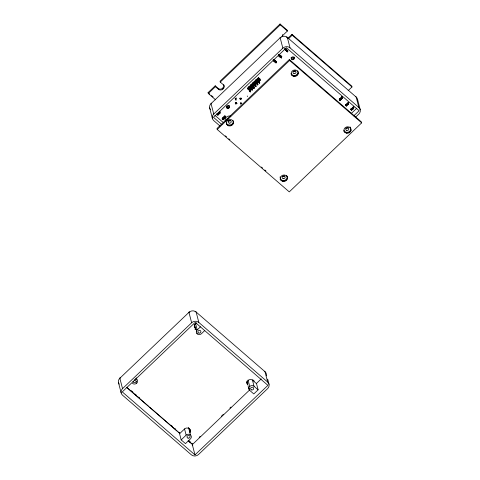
<?xml version="1.0" encoding="UTF-8"?>
<svg xmlns="http://www.w3.org/2000/svg" width="480" height="480" viewBox="0 0 480 480"><rect width="100%" height="100%" fill="white"/><g stroke="black" fill="none" stroke-linecap="round" stroke-linejoin="round"><path stroke-width="0.72" d="M255.384 84.888L260.394 80.196L260.094 79.08L258.426 77.658L254.874 81.12L255.258 82.284L256.758 83.586M258.588 81.84L257.088 80.544L256.812 79.47L256.656 80.562L255.258 81.894M284.814 49.206L287.16 51.444L287.892 51.3L287.874 50.766L285.678 48.858L284.874 48.996M342.072 98.454L340.014 100.578L340.032 99.414L341.43 98.244L342.072 98.454L341.61 96.69L342.072 98.454L340.014 100.578L339.306 98.886M225.144 117.666L223.068 119.778L223.092 118.62L224.496 117.45L225.144 117.666L225.03 116.208L224.67 115.896L222.372 118.092L223.068 119.778L225.144 117.666L224.67 115.896M348.39 103.926L346.314 106.038L346.338 104.88L347.742 103.71L348.39 103.926L348.276 102.468L345.972 104.664L346.314 106.038L348.39 103.926L348.078 102.744M251.496 85.68L251.22 84.606L251.496 85.68L253.098 87.072L249.48 90.522L247.86 89.064L254.826 82.302L254.874 81.12L255.258 82.284A0.612 0.552 -14.5 0 0 254.166 82.896M220.062 111.636L217.194 114.078L217.68 114.042M251.274 88.812L249.666 87.42L249.39 86.352L247.602 88.038L247.86 89.064M253.32 83.934L253.044 82.866L253.32 83.934L254.928 85.326L253.56 86.634M222.33 118.776C222.576 120.51 225.414 117.636 225.456 116.958C225.186 114.888 222.138 119.28 222.06 118.974M348.516 102.474L345.684 104.832L345.66 105.462L346.344 105.492L348.558 103.392L348.402 102.672M235.932 98.184C234.078 99.804 237.492 98.418 234.972 98.196M240.936 98.154L240.144 98.19M287.748 50.544L287.1 50.808M281.634 56.76L281.97 56.652L281.574 56.688M236.406 97.914L235.74 98.97L235.308 98.676M218.244 114.54L217.854 115.134L217.134 113.556L217.854 115.134L219.576 113.1L217.86 114.09L217.854 115.134L219.264 112.914L217.86 114.09L218.244 114.54L219.576 113.1M241.332 102.99L241.572 103.566L241.068 103.914L240.594 103.362L241.308 103.02L240.462 103.002M279.288 56.16L281.382 57.936L281.196 56.292L278.898 54.306L279.162 56.154L279.624 55.692L281.382 57.936L279.162 56.154L278.79 54.414M285.624 50.118L285.96 49.65L287.724 51.888L285.492 50.118L284.874 48.612L287.166 50.598L287.724 51.888L285.492 50.118L285.318 48.882M278.604 54.954C278.106 55.992 280.182 57.846 281.412 57.474C282.372 56.4 279.684 54.384 278.652 54.906M342.096 97.206C341.826 101.532 335.814 100.848 342.186 96.732M247.602 88.038L247.914 88.494L258.894 78.066M247.914 88.494L255.222 81.504L256.644 80.688L256.266 79.266M225.15 116.454L225.252 115.926M353.616 107.232L353.754 106.818M258.492 80.238L259.842 78.864L258.978 79.38M279.162 56.154L279.624 55.692L280.62 57.21L281.022 57M285.492 50.118L285.96 49.65L286.95 51.168L287.352 50.964M215.604 99.822L208.296 93.492L208.074 92.622L215.22 85.806L218.262 88.44L218.484 89.304A3.066 2.754 -14.5 0 0 222.798 89.112L223.296 88.632A3.066 2.754 -14.5 0 0 223.308 84.708L220.266 82.08L220.044 81.21L280.056 24L287.166 30.162L287.394 31.026L282.75 35.454A3.066 2.754 -14.5 0 0 282 36.606M208.296 93.492L215.448 86.676L215.22 85.806M220.266 82.08L280.284 24.87L280.056 24M218.262 88.44A3.066 2.754 -14.5 0 0 222.57 88.242L223.074 87.768A3.066 2.754 -14.5 0 0 223.722 84.672M287.862 38.268L291.99 34.338L351.756 86.106L351.984 86.976L348.204 90.576M288.6 38.646L292.212 35.202L291.99 34.338M219.93 125.958L213.726 120.582A5.112 4.596 -14.5 0 1 213.738 114.048L282.846 48.168A5.112 4.596 -14.5 0 1 290.028 47.844L358.86 107.466A5.112 4.596 -14.5 0 1 358.848 114.006L355.608 117.09M217.494 113.868L219.798 111.672L219.948 113.382L219.438 111.36M249.666 87.42L249.39 86.352L254.874 81.12L255.258 82.284L254.826 82.302M275.94 61.302L276.024 62.91L274.032 61.17L276.024 62.91L275.58 61.644L275.94 61.302L274.104 59.712M281.382 57.936L280.836 56.634L281.196 56.292M287.166 50.598L287.526 50.256L287.724 51.888M254.31 82.914L254.814 82.434L254.61 81.642M256.644 81.606L257.148 81.126M249.054 89.01L249.558 88.53L250.056 88.968L250.638 91.56L250.212 91.956L249.054 89.01L249.552 89.448L250.212 91.956M250.878 87.27L251.382 86.79L251.886 87.222L252.468 89.82L252.042 90.216L250.878 87.27L251.382 87.702L252.042 90.216M252.708 85.524L253.212 85.044L253.716 85.482L254.298 88.074L253.872 88.47L252.708 85.524L253.212 85.962L253.872 88.47M254.538 83.784L255.042 83.304L255.54 83.736L256.128 86.334L255.702 86.73L254.538 83.784L255.036 84.216L255.702 86.73M256.368 82.038L256.872 81.558L257.37 81.996L257.952 84.588L257.526 84.984L256.368 82.038L256.866 82.476L257.526 84.984M258.192 80.298L258.696 79.818L259.2 80.25L259.782 82.848L259.356 83.244L258.192 80.298L258.696 80.73L259.356 83.244M251.454 87.306L252.366 86.436M249.552 89.448L250.056 88.968M251.382 87.702L251.886 87.222M253.212 85.962L253.716 85.482M255.036 84.216L255.54 83.736M256.866 82.476L257.37 81.996M258.696 80.73L259.2 80.25M223.068 119.778L222.726 118.404L225.03 116.208M289.356 59.52L216.966 128.526L217.206 129.468L289.266 191.886L361.656 122.88L361.416 121.938L289.356 59.52L289.596 60.456L361.656 122.88M217.206 129.468L289.596 60.456M294.324 57.51L292.704 59.058A3.066 2.754 -14.5 0 1 292.026 59.55M341.97 97.002L339.666 99.198L340.014 100.578M351.21 109.194L350.85 108.888L351.6 110.676L351.21 109.194L353.514 107.004L353.154 106.692L353.592 108.534L351.96 109.866L353.592 108.534L353.514 107.004M352.17 109.47C358.026 104.502 347.802 109.734 351.606 110.004M351.378 113.406L356.79 108.246M353.712 115.896L359.118 110.748L286.41 47.766L213.468 117.3L221.922 124.626M122.538 388.65L191.646 322.77A5.112 4.596 -14.5 0 1 198.828 322.446L267.66 382.068A5.112 4.596 -14.5 0 1 267.648 388.608L198.54 454.482A5.112 4.596 -14.5 0 1 191.358 454.812L122.526 395.184A5.112 4.596 -14.5 0 1 122.538 388.65L119.85 378.234L188.952 312.36A3.066 0.708 46.4 0 1 189.816 312.21M196.782 322.83L195.24 324.3A3.066 2.754 -14.5 0 0 195.228 328.224L195.744 328.674M204.75 330.558L201.504 333.66A3.066 2.754 -14.5 0 1 197.19 333.852A3.066 2.754 -14.5 0 1 197.202 329.934L200.448 326.832M126.408 387.21L179.82 433.476L184.602 428.916A3.066 2.754 -14.5 0 1 188.916 428.718L189.648 429.36A3.066 2.754 -14.5 0 1 189.996 432.876M181.164 439.896L186.144 435.144A3.066 2.754 -14.5 0 1 190.458 434.952A3.066 2.754 -14.5 0 1 190.446 438.87L185.466 443.622L181.164 439.896L179.37 432.954L178.242 431.97M199.176 437.358L200.256 436.332M221.28 416.292L223.434 414.234M229.902 408.066L230.982 407.04M188.124 440.676L192.48 444.45L249.45 390.138M261.228 378.912L256.374 383.538L252.54 380.22A3.066 2.754 -14.5 0 0 248.232 380.412L247.8 380.826A3.066 2.754 -14.5 0 0 247.788 384.75L247.566 383.88A3.066 2.754 -14.5 0 1 246.678 381.96M256.506 383.574L258.12 389.82L253.8 393.942L249.732 390.414L249.192 388.332M194.976 454.884L267.918 385.35L195.21 322.368L122.268 391.902L194.976 454.884L192.168 444.042L188.772 441.096M339.882 99.312L339.126 99.252M351.456 109.29L350.652 109.224M258.948 82.866L259.38 82.488L258.696 79.818M257.118 84.612L257.55 84.234L256.872 81.558M255.288 86.352L255.72 85.974L255.042 83.304M253.464 88.098L253.896 87.72L253.212 85.044M251.634 89.838L252.066 89.46L251.382 86.79M249.804 91.584L250.236 91.206L249.558 88.53M235.668 99.888L236.1 99.522L236.034 100.2L235.254 98.172M257.088 80.148L258.774 78.738L258.426 77.658M351.576 109.416L352.974 108.24L353.592 108.534L351.576 109.416L353.292 108.432L352.974 108.24M222.966 118.536L222.15 118.362M346.17 104.802L345.366 104.58M275.766 62.01L275.364 62.22L274.368 60.702L275.766 62.01L276.024 62.91L274.368 60.702M256.656 80.562L257.088 80.544L256.812 79.47L257.088 80.544M235.692 102.96L236.196 102.48M280.734 56.838L281.358 56.67L281.358 56.112M275.484 61.842L276.174 61.224M219.924 111.864C221.418 113.298 216.516 116.01 217.062 114.03M341.43 98.244L341.748 98.43L340.032 99.414L340.416 99.864M347.742 103.71L348.06 103.896L346.338 104.88L346.722 105.33M224.496 117.45L224.814 117.636L223.092 118.62L223.476 119.07M280.284 24.87L287.394 31.026M292.212 35.202L351.984 86.976M285.696 48.666L286.608 49.458M284.778 48.846L286.932 50.712M345.972 104.664L345.618 104.352L346.314 106.038M278.538 54.648L280.836 56.634M278.442 54.888L280.596 56.754M274.446 59.676L275.52 60.606M275.58 61.644L273.282 59.658L274.038 61.338L273.774 59.988M275.34 61.758L273.108 59.802M256.644 80.688L256.986 80.988M254.814 82.434L255.156 82.728M215.448 86.676L218.484 89.304M208.074 92.622L209.76 94.086M211.446 95.544L213.132 97.008M222.372 118.092L222.726 118.404M214.812 115.224L223.278 122.556M225.408 135.84L226.536 136.818M228.786 138.768L229.914 139.74M261.438 167.052L262.566 168.024M264.816 169.98L265.944 170.952M194.178 326.004A3.066 2.754 -14.5 0 0 195.006 327.36L195.522 327.804M252.762 379.8L254.292 381.12M252.438 380.052L254.052 386.298L258.12 389.82M135.648 378.27L136.746 379.218A3.066 2.754 -14.5 0 1 136.734 383.142A3.066 2.754 -14.5 0 1 132.426 383.334M131.238 390.726L132.93 392.19M135.174 394.134L136.302 395.112M138.552 397.056L139.674 398.034M171.162 425.304L172.284 426.282M174.534 428.226L175.656 429.204M188.988 440.748L190.08 441.696M126.81 387.426L148.284 406.026M149.418 407.004L177.108 430.992M259.38 82.488L259.782 82.848M257.55 84.234L257.952 84.588M255.72 85.974L256.128 86.334M253.896 87.72L254.298 88.074M252.066 89.46L252.468 89.82M250.236 91.206L250.638 91.56M258.774 78.738L260.394 80.196M253.044 82.866L253.422 83.346M251.22 84.606L251.592 85.092M249.39 86.352L249.762 86.832M249.132 89.418L249.48 90.522M357.54 99.312L360.234 109.728M358.86 107.466L356.166 97.056L287.334 37.434A3.066 1.14 -49.1 0 0 286.278 37.182M290.028 47.844L287.334 37.434A5.112 4.596 -14.5 0 0 280.152 37.758L211.044 103.632A5.112 4.596 -14.5 0 0 210.438 109.548M282.528 34.584L282.75 35.454M282.846 48.168L280.152 37.758A3.066 0.708 46.4 0 1 281.016 37.608M247.254 95.952L247.434 96.642M223.074 87.768L223.296 88.632M227.484 106.806L227.598 107.238M222.57 88.242L222.798 89.112M213.738 114.048L211.044 103.632A3.066 0.708 46.4 0 1 211.74 103.392M209.658 107.91L212.352 118.326M267.69 379.122L269.034 384.33M267.66 382.068L264.966 371.658L196.14 312.036A3.066 1.14 -49.1 0 0 195.078 311.784M248.058 379.986L249.738 386.496A3.066 2.754 -14.5 0 0 249.732 390.414M248.01 385.59L248.91 389.058M198.828 322.446L196.14 312.036A5.112 4.596 -14.5 0 0 188.952 312.36L191.646 322.77M195.588 323.688L197.202 329.934M195.396 326.916L195.624 327.78M195.96 329.082L196.068 329.514M196.404 330.816L196.518 331.254M196.968 332.988L197.19 333.852M195.006 327.36L195.228 328.224M188.688 427.854L188.916 428.718M188.664 428.01L190.458 434.952M192.258 443.58L192.48 444.45M184.53 428.898L186.144 435.144M179.592 432.612L179.82 433.476M136.386 377.832L136.746 379.218M136.29 381.408L136.398 381.84M136.626 382.704L136.734 383.142M118.458 382.512L121.152 392.928M257.76 78.42L257.97 79.428M255.93 80.16L256.14 81.174M240.402 102.864L240.576 104.178M228.582 105.45A3.066 2.754 -14.5 0 1 228.12 108.348M357.54 101.208A5.112 4.596 -14.5 0 0 356.166 97.056A3.066 1.14 -49.1 0 0 355.296 96.738M227.04 105.834A1.536 1.38 -14.5 0 1 226.386 107.922M292.104 56.946A1.536 1.38 -14.5 0 1 291.192 58.404M228.948 105.336A1.536 1.38 -14.5 0 1 228.372 107.646A1.536 1.38 -14.5 0 1 226.35 106.29M293.904 56.856A1.536 1.38 -14.5 0 1 293.184 58.938A1.536 1.38 -14.5 0 1 291.126 57.978M291.126 57.51A1.536 1.38 -14.5 0 1 291.174 57.324M257.724 78.846A0.612 0.552 -14.5 0 1 257.604 78.498M257.838 79.446A0.612 0.552 -14.5 0 1 258.288 78.642M258.492 78.63A0.612 0.552 -14.5 0 1 258.918 78.888M255.924 80.616A0.612 0.552 -14.5 0 1 255.9 79.92M256.086 79.758A0.612 0.552 -14.5 0 1 256.812 79.818M256.926 81.348A0.612 0.552 -14.5 0 1 256.662 81.468M256.008 81.186A0.612 0.552 -14.5 0 1 256.86 80.43M253.95 82.056A0.612 0.552 -14.5 0 1 254.736 81.438A0.612 0.552 -14.5 0 1 255.012 82.314M252.12 83.802A0.612 0.552 -14.5 0 1 252.786 83.16M252.3 84.492A0.612 0.552 -14.5 0 1 252.966 83.856M250.29 85.542A0.612 0.552 -14.5 0 1 250.962 84.906M250.47 86.238A0.612 0.552 -14.5 0 1 251.142 85.602M248.466 87.324A0.612 0.552 -14.5 0 1 249.174 86.652M248.64 87.978A0.612 0.552 -14.5 0 1 249.312 87.342M241.23 98.154A0.714 0.642 -14.5 0 1 240.498 98.814A0.714 0.642 -14.5 0 1 239.814 98.178M236.544 102.486A0.714 0.642 -14.5 0 1 235.224 102.972M237.15 103.494A5.436 4.89 -14.5 0 1 236.424 103.41M233.562 122.73A4.086 3.672 -14.5 0 1 230.28 125.418A4.086 3.672 -14.5 0 1 226.338 124.032M225.714 121.212A4.086 3.672 -14.5 0 1 228.87 118.206M298.368 73.212A4.086 3.672 -14.5 0 1 295.086 75.9A4.086 3.672 -14.5 0 1 291.144 74.514M351.126 130.038A4.086 3.672 -14.5 0 1 347.844 132.72A4.086 3.672 -14.5 0 1 343.902 131.34M287.682 176.73A4.086 3.672 -14.5 0 1 284.85 180.768A4.086 3.672 -14.5 0 1 280.08 179.25M286.572 175.326A3.576 3.216 -14.5 0 1 284.328 180.438A3.576 3.216 -14.5 0 1 280.158 176.79M232.956 120.354A3.576 3.216 -14.5 0 1 230.934 124.758A3.576 3.216 -14.5 0 1 226.302 122.922M226.764 120.084A3.576 3.216 -14.5 0 1 227.682 119.214M297.762 70.836A3.576 3.216 -14.5 0 1 295.74 75.24A3.576 3.216 -14.5 0 1 291.108 73.404M349.992 126.894A3.576 3.216 -14.5 0 1 348.96 131.85A3.576 3.216 -14.5 0 1 343.866 130.224M225.414 121.326A4.086 3.672 -14.5 0 1 226.284 117.204A4.086 3.672 -14.5 0 1 230.772 116.226M348.114 127.482A1.536 1.38 -14.5 0 1 345.852 128.178M284.352 175.926A1.536 1.38 -14.5 0 1 282.228 176.382M230.478 120.3A1.536 1.38 -14.5 0 1 228.282 120.87M295.284 70.782A1.536 1.38 -14.5 0 1 293.088 71.352M194.184 324.864A3.066 2.754 -14.5 0 1 194.262 324.588M190.068 429.318A3.066 2.754 -14.5 0 1 189.774 432.006M249.738 386.496A3.066 2.754 -14.5 0 1 254.052 386.298M247.938 383.472A3.066 2.754 -14.5 0 1 247.116 380.982M266.34 375.81A5.112 4.596 -14.5 0 0 264.966 371.658A3.066 1.14 -49.1 0 0 264.276 371.298M119.238 384.15A5.112 4.596 -14.5 0 1 119.85 378.234A3.066 0.708 46.4 0 1 120.54 377.988M192.78 445.542A5.112 4.596 -14.5 0 1 192.252 445.59M189.534 442.128A3.066 1.14 -49.1 0 1 189.906 441.654M194.952 329.364A19.368 17.406 -14.5 0 1 196.248 329.514M188.46 427.848A3.066 2.754 -14.5 0 1 189.402 430.776M195.042 326.538A3.066 2.754 -14.5 0 1 194.526 324.708M134.124 379.974A1.536 1.38 -14.5 0 1 136.08 380.928A1.536 1.38 -14.5 0 1 134.736 382.65A1.536 1.38 -14.5 0 1 133.062 381.348M273.222 60.258L275.574 62.496L276.306 62.346L276.288 61.812L274.062 59.886L273.228 60.192M227.52 108.384A1.536 1.38 -14.5 0 0 229.548 106.752A1.536 1.38 -14.5 0 0 227.076 106.038A1.536 1.38 -14.5 0 0 227.52 108.384M292.278 59.694A1.536 1.38 -14.5 0 0 294.306 58.068A1.536 1.38 -14.5 0 0 291.834 57.348A1.536 1.38 -14.5 0 0 292.278 59.694M240.456 99.48A0.714 0.642 -14.5 0 0 241.404 98.718A0.714 0.642 -14.5 0 0 240.246 98.382A0.714 0.642 -14.5 0 0 240.456 99.48M235.776 103.938A0.714 0.642 -14.5 0 0 236.724 103.176A0.714 0.642 -14.5 0 0 235.566 102.846A0.714 0.642 -14.5 0 0 235.776 103.938M346.782 130.428A1.536 1.38 -14.5 0 0 348.75 128.742A1.536 1.38 -14.5 0 0 346.242 128.106A1.536 1.38 -14.5 0 0 346.782 130.428M283.158 178.632A1.536 1.38 -14.5 0 0 285.132 176.946A1.536 1.38 -14.5 0 0 282.624 176.31A1.536 1.38 -14.5 0 0 283.158 178.632M229.212 123.126A1.536 1.38 -14.5 0 0 231.186 121.434A1.536 1.38 -14.5 0 0 228.678 120.798A1.536 1.38 -14.5 0 0 229.212 123.126M294.018 73.608A1.536 1.38 -14.5 0 0 295.992 71.916A1.536 1.38 -14.5 0 0 293.484 71.28A1.536 1.38 -14.5 0 0 294.018 73.608M282.768 181.356A3.576 3.216 -14.5 0 0 287.364 177.414A3.576 3.216 -14.5 0 0 281.514 175.932A3.576 3.216 -14.5 0 0 282.768 181.356M228.816 125.85A3.576 3.216 -14.5 0 0 233.418 121.908A3.576 3.216 -14.5 0 0 227.568 120.426A3.576 3.216 -14.5 0 0 228.816 125.85M293.622 76.332A3.576 3.216 -14.5 0 0 298.224 72.39A3.576 3.216 -14.5 0 0 292.374 70.902A3.576 3.216 -14.5 0 0 293.622 76.332M346.386 133.158A3.576 3.216 -14.5 0 0 350.982 129.21A3.576 3.216 -14.5 0 0 345.132 127.728A3.576 3.216 -14.5 0 0 346.386 133.158M188.052 438.126A1.536 1.38 -14.5 0 0 190.026 436.434A1.536 1.38 -14.5 0 0 187.518 435.798A1.536 1.38 -14.5 0 0 188.052 438.126M251.67 389.922A1.536 1.38 -14.5 0 0 253.644 388.23A1.536 1.38 -14.5 0 0 251.136 387.594A1.536 1.38 -14.5 0 0 251.67 389.922M198.912 333.096A1.536 1.38 -14.5 0 0 200.88 331.41A1.536 1.38 -14.5 0 0 198.378 330.774A1.536 1.38 -14.5 0 0 198.912 333.096"/></g></svg>
